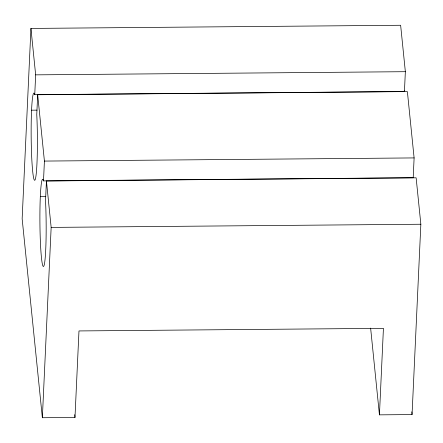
<?xml version="1.0" encoding="UTF-8"?>
<svg xmlns="http://www.w3.org/2000/svg" width="443" height="443" viewBox="0 0 443 443"><rect width="100%" height="100%" fill="white"/><g stroke="black" fill="none" stroke-linecap="round" stroke-linejoin="round"><path stroke-width="0.66" d="M37.677 94.752L36.763 114.582A43.608 3.112 89.5 0 1 35.446 178.795A43.608 3.112 89.5 0 1 31.16 136.61A43.608 3.112 89.5 0 1 34.742 94.686L404.437 91.524L405.356 71.694L400.638 25.268L30.944 28.43L22.15 218.759L42.362 417.732L74.983 417.456L78.976 330.938L383.433 328.335L379.435 414.853L412.056 414.57L420.85 224.241L416.132 177.815L46.437 180.977L45.524 200.801A43.608 3.112 89.5 0 1 44.2 265.019A43.608 3.112 89.5 0 1 39.92 222.835A43.608 3.112 89.5 0 1 43.503 180.905L44.416 161.075L37.677 94.752L407.377 91.59L414.111 157.918L413.197 177.743L43.503 180.905M34.742 94.686L35.656 74.856L30.944 28.43M42.362 417.732L51.155 227.403L46.437 180.977M35.656 74.856L405.356 71.694M31.575 110.18L37.013 110.135M44.416 161.075L414.111 157.918M40.335 196.404L45.773 196.36M51.155 227.403L420.85 224.241M411.78 411.818L412.056 414.57M370.625 328.102L379.435 414.853M74.701 414.698L74.983 417.456M404.221 90.809A43.608 3.112 89.5 0 1 404.437 91.524"/></g></svg>
